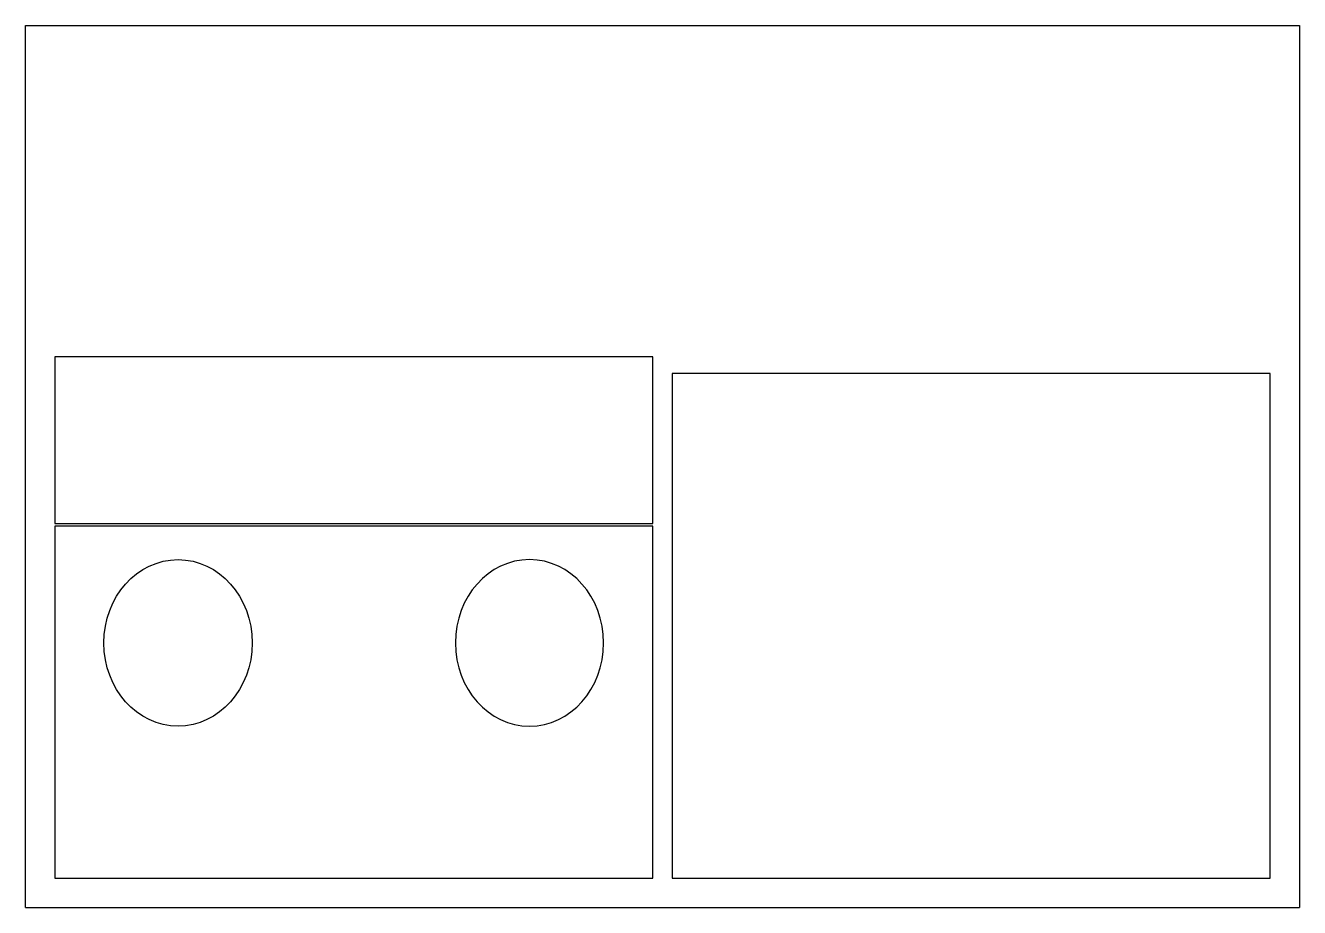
# Model space of a CAD drawing. Header units: millimetres. Extents: x 0 to 1300, y 0 to 900.
import ezdxf

# ---------------------------------------------------------------- set-up
doc = ezdxf.new("R2010")
doc.units = ezdxf.units.MM
doc.header["$MEASUREMENT"] = 0

msp = doc.modelspace()

# ---------------------------------------------------------------- linework, layer by layer
for p, q in [((0, 0), (0, 900)), ((0, 900), (1300, 900)), ((1300, 900), (1300, 0)), ((0, 0), (1300, 0))]:
    msp.add_line(p, q)
for points in [[(640, 562), (30, 562), (30, 392), (640, 392)], [(660, 30), (1270, 30), (1270, 545), (660, 545)], [(640, 30), (640, 389), (30, 389), (30, 30)]]:
    msp.add_lwpolyline(points, close=True)
msp.add_ellipse((155.7, 270), major_axis=(0, 85), ratio=0.890162)
at = {"extrusion": (0, 0, -1)}
msp.add_ellipse((514.3, 270), major_axis=(0, 85), ratio=0.890162, dxfattribs=at)

doc.saveas('drawing.dxf')
